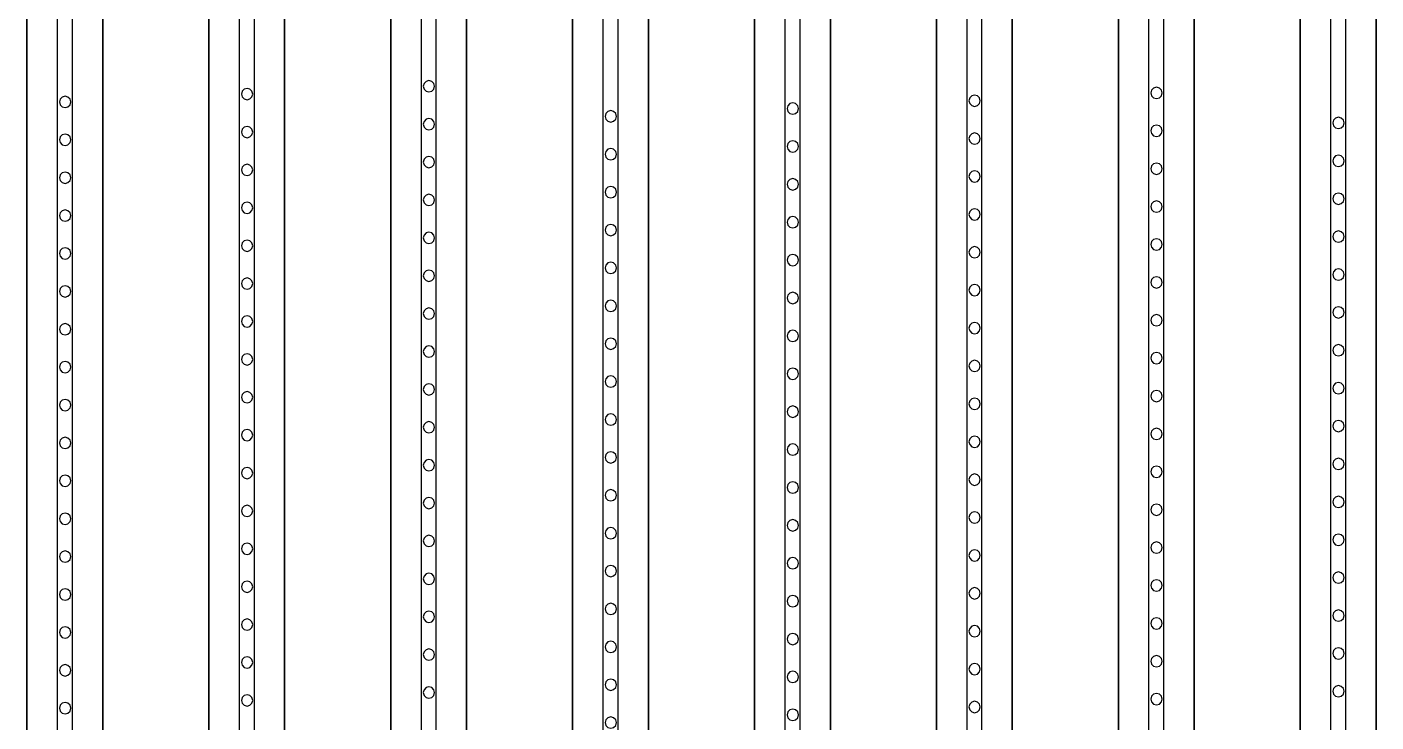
# Model space of a CAD drawing. Header units: metres. Extents: x -1550 to 1550, y -904 to 26100.
# Drawn here: x -382 to -204, y 6370.7 to 6462.4 of the extents above; entities that cross this region are included whole.
import ezdxf

# ---------------------------------------------------------------- set-up
doc = ezdxf.new("R2010")
doc.units = ezdxf.units.M
for name, color, linetype in [('Metal', 4, 'CONTINUOUS'), ('pattern_ionp', 7, 'CONTINUOUS'), ('Polyimide', 3, 'CONTINUOUS'), ('Polyimide_Negative', 5, 'CONTINUOUS')]:
    doc.layers.add(name, color=color, linetype=linetype)

msp = doc.modelspace()

# ---------------------------------------------------------------- linework, layer by layer
at = {"layer": 'Metal'}
for points in [[(-376, 3691.04), (-376, 11993.5), (-378, 11993.5), (-378, 11993.5), (-378, 3691.04)], [(-352, 3437.07), (-352, 11993.5), (-354, 11993.5), (-354, 11993.5), (-354, 3437.07)], [(-328, 3183.1), (-328, 11993.5), (-330, 11993.5), (-330, 11993.5), (-330, 3183.1)], [(-304, 2929.13), (-304, 11993.5), (-306, 11993.5), (-306, 11993.5), (-306, 2929.13)], [(-280, 2675.17), (-280, 11993.5), (-282, 11993.5), (-282, 11993.5), (-282, 2675.17)], [(-256, 2421.2), (-256, 11993.5), (-258, 11993.5), (-258, 11993.5), (-258, 2421.2)], [(-232, 2167.23), (-232, 11993.5), (-234, 11993.5), (-234, 11993.5), (-234, 2167.23)], [(-208, 1913.26), (-208, 11993.5), (-210, 11993.5), (-210, 11993.5), (-210, 1913.26)]]:
    msp.add_lwpolyline(points, dxfattribs=at)
at = {"layer": 'pattern_ionp'}
for points in [[(-328.21, 6454.55), (-328.31, 6454.92), (-328.59, 6455.2), (-328.96, 6455.3), (-329.34, 6455.2), (-329.61, 6454.92), (-329.71, 6454.55), (-329.61, 6454.17), (-329.34, 6453.9), (-328.96, 6453.8), (-328.59, 6453.9), (-328.31, 6454.17), (-328.21, 6454.55)], [(-232.21, 6453.67), (-232.31, 6454.05), (-232.59, 6454.32), (-232.96, 6454.42), (-233.34, 6454.32), (-233.61, 6454.05), (-233.71, 6453.67), (-233.61, 6453.3), (-233.34, 6453.02), (-232.96, 6452.92), (-232.59, 6453.02), (-232.31, 6453.3), (-232.21, 6453.67)], [(-376.21, 6452.48), (-376.31, 6452.86), (-376.59, 6453.13), (-376.96, 6453.23), (-377.34, 6453.13), (-377.61, 6452.86), (-377.71, 6452.48), (-377.61, 6452.11), (-377.34, 6451.83), (-376.96, 6451.73), (-376.59, 6451.83), (-376.31, 6452.11), (-376.21, 6452.48)], [(-352.21, 6453.51), (-352.31, 6453.89), (-352.59, 6454.16), (-352.96, 6454.26), (-353.34, 6454.16), (-353.61, 6453.89), (-353.71, 6453.51), (-353.61, 6453.14), (-353.34, 6452.87), (-352.96, 6452.76), (-352.59, 6452.87), (-352.31, 6453.14), (-352.21, 6453.51)], [(-256.21, 6452.64), (-256.31, 6453.02), (-256.59, 6453.29), (-256.96, 6453.39), (-257.34, 6453.29), (-257.61, 6453.02), (-257.71, 6452.64), (-257.61, 6452.27), (-257.34, 6451.99), (-256.96, 6451.89), (-256.59, 6451.99), (-256.31, 6452.27), (-256.21, 6452.64)], [(-304.21, 6450.58), (-304.31, 6450.95), (-304.59, 6451.23), (-304.96, 6451.33), (-305.34, 6451.23), (-305.61, 6450.95), (-305.71, 6450.58), (-305.61, 6450.2), (-305.34, 6449.93), (-304.96, 6449.83), (-304.59, 6449.93), (-304.31, 6450.2), (-304.21, 6450.58)], [(-280.21, 6451.61), (-280.31, 6451.98), (-280.59, 6452.26), (-280.96, 6452.36), (-281.34, 6452.26), (-281.61, 6451.98), (-281.71, 6451.61), (-281.61, 6451.23), (-281.34, 6450.96), (-280.96, 6450.86), (-280.59, 6450.96), (-280.31, 6451.23), (-280.21, 6451.61)], [(-352.21, 6448.51), (-352.31, 6448.89), (-352.59, 6449.16), (-352.96, 6449.26), (-353.34, 6449.16), (-353.61, 6448.89), (-353.71, 6448.51), (-353.61, 6448.14), (-353.34, 6447.87), (-352.96, 6447.76), (-352.59, 6447.87), (-352.31, 6448.14), (-352.21, 6448.51)], [(-328.21, 6449.55), (-328.31, 6449.92), (-328.59, 6450.2), (-328.96, 6450.3), (-329.34, 6450.2), (-329.61, 6449.92), (-329.71, 6449.55), (-329.61, 6449.17), (-329.34, 6448.9), (-328.96, 6448.8), (-328.59, 6448.9), (-328.31, 6449.17), (-328.21, 6449.55)], [(-232.21, 6448.67), (-232.31, 6449.05), (-232.59, 6449.32), (-232.96, 6449.42), (-233.34, 6449.32), (-233.61, 6449.05), (-233.71, 6448.67), (-233.61, 6448.3), (-233.34, 6448.02), (-232.96, 6447.92), (-232.59, 6448.02), (-232.31, 6448.3), (-232.21, 6448.67)], [(-208.21, 6449.71), (-208.31, 6450.08), (-208.59, 6450.35), (-208.96, 6450.46), (-209.34, 6450.35), (-209.61, 6450.08), (-209.71, 6449.71), (-209.61, 6449.33), (-209.34, 6449.06), (-208.96, 6448.96), (-208.59, 6449.06), (-208.31, 6449.33), (-208.21, 6449.71)], [(-376.21, 6447.48), (-376.31, 6447.86), (-376.59, 6448.13), (-376.96, 6448.23), (-377.34, 6448.13), (-377.61, 6447.86), (-377.71, 6447.48), (-377.61, 6447.11), (-377.34, 6446.83), (-376.96, 6446.73), (-376.59, 6446.83), (-376.31, 6447.11), (-376.21, 6447.48)], [(-280.21, 6446.61), (-280.31, 6446.98), (-280.59, 6447.26), (-280.96, 6447.36), (-281.34, 6447.26), (-281.61, 6446.98), (-281.71, 6446.61), (-281.61, 6446.23), (-281.34, 6445.96), (-280.96, 6445.86), (-280.59, 6445.96), (-280.31, 6446.23), (-280.21, 6446.61)], [(-256.21, 6447.64), (-256.31, 6448.02), (-256.59, 6448.29), (-256.96, 6448.39), (-257.34, 6448.29), (-257.61, 6448.02), (-257.71, 6447.64), (-257.61, 6447.27), (-257.34, 6446.99), (-256.96, 6446.89), (-256.59, 6446.99), (-256.31, 6447.27), (-256.21, 6447.64)], [(-304.21, 6445.58), (-304.31, 6445.95), (-304.59, 6446.23), (-304.96, 6446.33), (-305.34, 6446.23), (-305.61, 6445.95), (-305.71, 6445.58), (-305.61, 6445.2), (-305.34, 6444.93), (-304.96, 6444.83), (-304.59, 6444.93), (-304.31, 6445.2), (-304.21, 6445.58)], [(-208.21, 6444.71), (-208.31, 6445.08), (-208.59, 6445.35), (-208.96, 6445.46), (-209.34, 6445.35), (-209.61, 6445.08), (-209.71, 6444.71), (-209.61, 6444.33), (-209.34, 6444.06), (-208.96, 6443.96), (-208.59, 6444.06), (-208.31, 6444.33), (-208.21, 6444.71)], [(-352.21, 6443.51), (-352.31, 6443.89), (-352.59, 6444.16), (-352.96, 6444.26), (-353.34, 6444.16), (-353.61, 6443.89), (-353.71, 6443.51), (-353.61, 6443.14), (-353.34, 6442.87), (-352.96, 6442.76), (-352.59, 6442.87), (-352.31, 6443.14), (-352.21, 6443.51)], [(-328.21, 6444.55), (-328.31, 6444.92), (-328.59, 6445.2), (-328.96, 6445.3), (-329.34, 6445.2), (-329.61, 6444.92), (-329.71, 6444.55), (-329.61, 6444.17), (-329.34, 6443.9), (-328.96, 6443.8), (-328.59, 6443.9), (-328.31, 6444.17), (-328.21, 6444.55)], [(-232.21, 6443.67), (-232.31, 6444.05), (-232.59, 6444.32), (-232.96, 6444.42), (-233.34, 6444.32), (-233.61, 6444.05), (-233.71, 6443.67), (-233.61, 6443.3), (-233.34, 6443.02), (-232.96, 6442.92), (-232.59, 6443.02), (-232.31, 6443.3), (-232.21, 6443.67)], [(-376.21, 6442.48), (-376.31, 6442.86), (-376.59, 6443.13), (-376.96, 6443.23), (-377.34, 6443.13), (-377.61, 6442.86), (-377.71, 6442.48), (-377.61, 6442.11), (-377.34, 6441.83), (-376.96, 6441.73), (-376.59, 6441.83), (-376.31, 6442.11), (-376.21, 6442.48)], [(-280.21, 6441.61), (-280.31, 6441.98), (-280.59, 6442.26), (-280.96, 6442.36), (-281.34, 6442.26), (-281.61, 6441.98), (-281.71, 6441.61), (-281.61, 6441.23), (-281.34, 6440.96), (-280.96, 6440.86), (-280.59, 6440.96), (-280.31, 6441.23), (-280.21, 6441.61)], [(-256.21, 6442.64), (-256.31, 6443.02), (-256.59, 6443.29), (-256.96, 6443.39), (-257.34, 6443.29), (-257.61, 6443.02), (-257.71, 6442.64), (-257.61, 6442.27), (-257.34, 6441.99), (-256.96, 6441.89), (-256.59, 6441.99), (-256.31, 6442.27), (-256.21, 6442.64)], [(-328.21, 6439.55), (-328.31, 6439.92), (-328.59, 6440.2), (-328.96, 6440.3), (-329.34, 6440.2), (-329.61, 6439.92), (-329.71, 6439.55), (-329.61, 6439.17), (-329.34, 6438.9), (-328.96, 6438.8), (-328.59, 6438.9), (-328.31, 6439.17), (-328.21, 6439.55)], [(-304.21, 6440.58), (-304.31, 6440.95), (-304.59, 6441.23), (-304.96, 6441.33), (-305.34, 6441.23), (-305.61, 6440.95), (-305.71, 6440.58), (-305.61, 6440.2), (-305.34, 6439.93), (-304.96, 6439.83), (-304.59, 6439.93), (-304.31, 6440.2), (-304.21, 6440.58)], [(-208.21, 6439.71), (-208.31, 6440.08), (-208.59, 6440.35), (-208.96, 6440.46), (-209.34, 6440.35), (-209.61, 6440.08), (-209.71, 6439.71), (-209.61, 6439.33), (-209.34, 6439.06), (-208.96, 6438.96), (-208.59, 6439.06), (-208.31, 6439.33), (-208.21, 6439.71)], [(-352.21, 6438.51), (-352.31, 6438.89), (-352.59, 6439.16), (-352.96, 6439.26), (-353.34, 6439.16), (-353.61, 6438.89), (-353.71, 6438.51), (-353.61, 6438.14), (-353.34, 6437.87), (-352.96, 6437.76), (-352.59, 6437.87), (-352.31, 6438.14), (-352.21, 6438.51)], [(-256.21, 6437.64), (-256.31, 6438.02), (-256.59, 6438.29), (-256.96, 6438.39), (-257.34, 6438.29), (-257.61, 6438.02), (-257.71, 6437.64), (-257.61, 6437.27), (-257.34, 6436.99), (-256.96, 6436.89), (-256.59, 6436.99), (-256.31, 6437.27), (-256.21, 6437.64)], [(-232.21, 6438.67), (-232.31, 6439.05), (-232.59, 6439.32), (-232.96, 6439.42), (-233.34, 6439.32), (-233.61, 6439.05), (-233.71, 6438.67), (-233.61, 6438.3), (-233.34, 6438.02), (-232.96, 6437.92), (-232.59, 6438.02), (-232.31, 6438.3), (-232.21, 6438.67)], [(-376.21, 6437.48), (-376.31, 6437.86), (-376.59, 6438.13), (-376.96, 6438.23), (-377.34, 6438.13), (-377.61, 6437.86), (-377.71, 6437.48), (-377.61, 6437.11), (-377.34, 6436.83), (-376.96, 6436.73), (-376.59, 6436.83), (-376.31, 6437.11), (-376.21, 6437.48)], [(-280.21, 6436.61), (-280.31, 6436.98), (-280.59, 6437.26), (-280.96, 6437.36), (-281.34, 6437.26), (-281.61, 6436.98), (-281.71, 6436.61), (-281.61, 6436.23), (-281.34, 6435.96), (-280.96, 6435.86), (-280.59, 6435.96), (-280.31, 6436.23), (-280.21, 6436.61)], [(-328.21, 6434.55), (-328.31, 6434.92), (-328.59, 6435.2), (-328.96, 6435.3), (-329.34, 6435.2), (-329.61, 6434.92), (-329.71, 6434.55), (-329.61, 6434.17), (-329.34, 6433.9), (-328.96, 6433.8), (-328.59, 6433.9), (-328.31, 6434.17), (-328.21, 6434.55)], [(-304.21, 6435.58), (-304.31, 6435.95), (-304.59, 6436.23), (-304.96, 6436.33), (-305.34, 6436.23), (-305.61, 6435.95), (-305.71, 6435.58), (-305.61, 6435.2), (-305.34, 6434.93), (-304.96, 6434.83), (-304.59, 6434.93), (-304.31, 6435.2), (-304.21, 6435.58)], [(-208.21, 6434.71), (-208.31, 6435.08), (-208.59, 6435.35), (-208.96, 6435.46), (-209.34, 6435.35), (-209.61, 6435.08), (-209.71, 6434.71), (-209.61, 6434.33), (-209.34, 6434.06), (-208.96, 6433.96), (-208.59, 6434.06), (-208.31, 6434.33), (-208.21, 6434.71)], [(-376.21, 6432.48), (-376.31, 6432.86), (-376.59, 6433.13), (-376.96, 6433.23), (-377.34, 6433.13), (-377.61, 6432.86), (-377.71, 6432.48), (-377.61, 6432.11), (-377.34, 6431.83), (-376.96, 6431.73), (-376.59, 6431.83), (-376.31, 6432.11), (-376.21, 6432.48)], [(-352.21, 6433.51), (-352.31, 6433.89), (-352.59, 6434.16), (-352.96, 6434.26), (-353.34, 6434.16), (-353.61, 6433.89), (-353.71, 6433.51), (-353.61, 6433.14), (-353.34, 6432.87), (-352.96, 6432.76), (-352.59, 6432.87), (-352.31, 6433.14), (-352.21, 6433.51)], [(-256.21, 6432.64), (-256.31, 6433.02), (-256.59, 6433.29), (-256.96, 6433.39), (-257.34, 6433.29), (-257.61, 6433.02), (-257.71, 6432.64), (-257.61, 6432.27), (-257.34, 6431.99), (-256.96, 6431.89), (-256.59, 6431.99), (-256.31, 6432.27), (-256.21, 6432.64)], [(-232.21, 6433.67), (-232.31, 6434.05), (-232.59, 6434.32), (-232.96, 6434.42), (-233.34, 6434.32), (-233.61, 6434.05), (-233.71, 6433.67), (-233.61, 6433.3), (-233.34, 6433.02), (-232.96, 6432.92), (-232.59, 6433.02), (-232.31, 6433.3), (-232.21, 6433.67)], [(-304.21, 6430.58), (-304.31, 6430.95), (-304.59, 6431.23), (-304.96, 6431.33), (-305.34, 6431.23), (-305.61, 6430.95), (-305.71, 6430.58), (-305.61, 6430.2), (-305.34, 6429.93), (-304.96, 6429.83), (-304.59, 6429.93), (-304.31, 6430.2), (-304.21, 6430.58)], [(-280.21, 6431.61), (-280.31, 6431.98), (-280.59, 6432.26), (-280.96, 6432.36), (-281.34, 6432.26), (-281.61, 6431.98), (-281.71, 6431.61), (-281.61, 6431.23), (-281.34, 6430.96), (-280.96, 6430.86), (-280.59, 6430.96), (-280.31, 6431.23), (-280.21, 6431.61)], [(-328.21, 6429.55), (-328.31, 6429.92), (-328.59, 6430.2), (-328.96, 6430.3), (-329.34, 6430.2), (-329.61, 6429.92), (-329.71, 6429.55), (-329.61, 6429.17), (-329.34, 6428.9), (-328.96, 6428.8), (-328.59, 6428.9), (-328.31, 6429.17), (-328.21, 6429.55)], [(-232.21, 6428.67), (-232.31, 6429.05), (-232.59, 6429.32), (-232.96, 6429.42), (-233.34, 6429.32), (-233.61, 6429.05), (-233.71, 6428.67), (-233.61, 6428.3), (-233.34, 6428.02), (-232.96, 6427.92), (-232.59, 6428.02), (-232.31, 6428.3), (-232.21, 6428.67)], [(-208.21, 6429.71), (-208.31, 6430.08), (-208.59, 6430.35), (-208.96, 6430.46), (-209.34, 6430.35), (-209.61, 6430.08), (-209.71, 6429.71), (-209.61, 6429.33), (-209.34, 6429.06), (-208.96, 6428.96), (-208.59, 6429.06), (-208.31, 6429.33), (-208.21, 6429.71)], [(-376.21, 6427.48), (-376.31, 6427.86), (-376.59, 6428.13), (-376.96, 6428.23), (-377.34, 6428.13), (-377.61, 6427.86), (-377.71, 6427.48), (-377.61, 6427.11), (-377.34, 6426.83), (-376.96, 6426.73), (-376.59, 6426.83), (-376.31, 6427.11), (-376.21, 6427.48)], [(-352.21, 6428.51), (-352.31, 6428.89), (-352.59, 6429.16), (-352.96, 6429.26), (-353.34, 6429.16), (-353.61, 6428.89), (-353.71, 6428.51), (-353.61, 6428.14), (-353.34, 6427.87), (-352.96, 6427.76), (-352.59, 6427.87), (-352.31, 6428.14), (-352.21, 6428.51)], [(-256.21, 6427.64), (-256.31, 6428.02), (-256.59, 6428.29), (-256.96, 6428.39), (-257.34, 6428.29), (-257.61, 6428.02), (-257.71, 6427.64), (-257.61, 6427.27), (-257.34, 6426.99), (-256.96, 6426.89), (-256.59, 6426.99), (-256.31, 6427.27), (-256.21, 6427.64)], [(-304.21, 6425.58), (-304.31, 6425.95), (-304.59, 6426.23), (-304.96, 6426.33), (-305.34, 6426.23), (-305.61, 6425.95), (-305.71, 6425.58), (-305.61, 6425.2), (-305.34, 6424.93), (-304.96, 6424.83), (-304.59, 6424.93), (-304.31, 6425.2), (-304.21, 6425.58)], [(-280.21, 6426.61), (-280.31, 6426.98), (-280.59, 6427.26), (-280.96, 6427.36), (-281.34, 6427.26), (-281.61, 6426.98), (-281.71, 6426.61), (-281.61, 6426.23), (-281.34, 6425.96), (-280.96, 6425.86), (-280.59, 6425.96), (-280.31, 6426.23), (-280.21, 6426.61)], [(-352.21, 6423.51), (-352.31, 6423.89), (-352.59, 6424.16), (-352.96, 6424.26), (-353.34, 6424.16), (-353.61, 6423.89), (-353.71, 6423.51), (-353.61, 6423.14), (-353.34, 6422.87), (-352.96, 6422.76), (-352.59, 6422.87), (-352.31, 6423.14), (-352.21, 6423.51)], [(-328.21, 6424.55), (-328.31, 6424.92), (-328.59, 6425.2), (-328.96, 6425.3), (-329.34, 6425.2), (-329.61, 6424.92), (-329.71, 6424.55), (-329.61, 6424.17), (-329.34, 6423.9), (-328.96, 6423.8), (-328.59, 6423.9), (-328.31, 6424.17), (-328.21, 6424.55)], [(-232.21, 6423.67), (-232.31, 6424.05), (-232.59, 6424.32), (-232.96, 6424.42), (-233.34, 6424.32), (-233.61, 6424.05), (-233.71, 6423.67), (-233.61, 6423.3), (-233.34, 6423.02), (-232.96, 6422.92), (-232.59, 6423.02), (-232.31, 6423.3), (-232.21, 6423.67)], [(-208.21, 6424.71), (-208.31, 6425.08), (-208.59, 6425.35), (-208.96, 6425.46), (-209.34, 6425.35), (-209.61, 6425.08), (-209.71, 6424.71), (-209.61, 6424.33), (-209.34, 6424.06), (-208.96, 6423.96), (-208.59, 6424.06), (-208.31, 6424.33), (-208.21, 6424.71)], [(-376.21, 6422.48), (-376.31, 6422.86), (-376.59, 6423.13), (-376.96, 6423.23), (-377.34, 6423.13), (-377.61, 6422.86), (-377.71, 6422.48), (-377.61, 6422.11), (-377.34, 6421.83), (-376.96, 6421.73), (-376.59, 6421.83), (-376.31, 6422.11), (-376.21, 6422.48)], [(-280.21, 6421.61), (-280.31, 6421.98), (-280.59, 6422.26), (-280.96, 6422.36), (-281.34, 6422.26), (-281.61, 6421.98), (-281.71, 6421.61), (-281.61, 6421.23), (-281.34, 6420.96), (-280.96, 6420.86), (-280.59, 6420.96), (-280.31, 6421.23), (-280.21, 6421.61)], [(-256.21, 6422.64), (-256.31, 6423.02), (-256.59, 6423.29), (-256.96, 6423.39), (-257.34, 6423.29), (-257.61, 6423.02), (-257.71, 6422.64), (-257.61, 6422.27), (-257.34, 6421.99), (-256.96, 6421.89), (-256.59, 6421.99), (-256.31, 6422.27), (-256.21, 6422.64)], [(-304.21, 6420.58), (-304.31, 6420.95), (-304.59, 6421.23), (-304.96, 6421.33), (-305.34, 6421.23), (-305.61, 6420.95), (-305.71, 6420.58), (-305.61, 6420.2), (-305.34, 6419.93), (-304.96, 6419.83), (-304.59, 6419.93), (-304.31, 6420.2), (-304.21, 6420.58)], [(-352.21, 6418.51), (-352.31, 6418.89), (-352.59, 6419.16), (-352.96, 6419.26), (-353.34, 6419.16), (-353.61, 6418.89), (-353.71, 6418.51), (-353.61, 6418.14), (-353.34, 6417.87), (-352.96, 6417.76), (-352.59, 6417.87), (-352.31, 6418.14), (-352.21, 6418.51)], [(-328.21, 6419.55), (-328.31, 6419.92), (-328.59, 6420.2), (-328.96, 6420.3), (-329.34, 6420.2), (-329.61, 6419.92), (-329.71, 6419.55), (-329.61, 6419.17), (-329.34, 6418.9), (-328.96, 6418.8), (-328.59, 6418.9), (-328.31, 6419.17), (-328.21, 6419.55)], [(-232.21, 6418.67), (-232.31, 6419.05), (-232.59, 6419.32), (-232.96, 6419.42), (-233.34, 6419.32), (-233.61, 6419.05), (-233.71, 6418.67), (-233.61, 6418.3), (-233.34, 6418.02), (-232.96, 6417.92), (-232.59, 6418.02), (-232.31, 6418.3), (-232.21, 6418.67)], [(-208.21, 6419.71), (-208.31, 6420.08), (-208.59, 6420.35), (-208.96, 6420.46), (-209.34, 6420.35), (-209.61, 6420.08), (-209.71, 6419.71), (-209.61, 6419.33), (-209.34, 6419.06), (-208.96, 6418.96), (-208.59, 6419.06), (-208.31, 6419.33), (-208.21, 6419.71)], [(-376.21, 6417.48), (-376.31, 6417.86), (-376.59, 6418.13), (-376.96, 6418.23), (-377.34, 6418.13), (-377.61, 6417.86), (-377.71, 6417.48), (-377.61, 6417.11), (-377.34, 6416.83), (-376.96, 6416.73), (-376.59, 6416.83), (-376.31, 6417.11), (-376.21, 6417.48)], [(-280.21, 6416.61), (-280.31, 6416.98), (-280.59, 6417.26), (-280.96, 6417.36), (-281.34, 6417.26), (-281.61, 6416.98), (-281.71, 6416.61), (-281.61, 6416.23), (-281.34, 6415.96), (-280.96, 6415.86), (-280.59, 6415.96), (-280.31, 6416.23), (-280.21, 6416.61)], [(-256.21, 6417.64), (-256.31, 6418.02), (-256.59, 6418.29), (-256.96, 6418.39), (-257.34, 6418.29), (-257.61, 6418.02), (-257.71, 6417.64), (-257.61, 6417.27), (-257.34, 6416.99), (-256.96, 6416.89), (-256.59, 6416.99), (-256.31, 6417.27), (-256.21, 6417.64)], [(-328.21, 6414.55), (-328.31, 6414.92), (-328.59, 6415.2), (-328.96, 6415.3), (-329.34, 6415.2), (-329.61, 6414.92), (-329.71, 6414.55), (-329.61, 6414.17), (-329.34, 6413.9), (-328.96, 6413.8), (-328.59, 6413.9), (-328.31, 6414.17), (-328.21, 6414.55)], [(-304.21, 6415.58), (-304.31, 6415.95), (-304.59, 6416.23), (-304.96, 6416.33), (-305.34, 6416.23), (-305.61, 6415.95), (-305.71, 6415.58), (-305.61, 6415.2), (-305.34, 6414.93), (-304.96, 6414.83), (-304.59, 6414.93), (-304.31, 6415.2), (-304.21, 6415.58)], [(-208.21, 6414.71), (-208.31, 6415.08), (-208.59, 6415.35), (-208.96, 6415.46), (-209.34, 6415.35), (-209.61, 6415.08), (-209.71, 6414.71), (-209.61, 6414.33), (-209.34, 6414.06), (-208.96, 6413.96), (-208.59, 6414.06), (-208.31, 6414.33), (-208.21, 6414.71)], [(-352.21, 6413.51), (-352.31, 6413.89), (-352.59, 6414.16), (-352.96, 6414.26), (-353.34, 6414.16), (-353.61, 6413.89), (-353.71, 6413.51), (-353.61, 6413.14), (-353.34, 6412.87), (-352.96, 6412.76), (-352.59, 6412.87), (-352.31, 6413.14), (-352.21, 6413.51)], [(-256.21, 6412.64), (-256.31, 6413.02), (-256.59, 6413.29), (-256.96, 6413.39), (-257.34, 6413.29), (-257.61, 6413.02), (-257.71, 6412.64), (-257.61, 6412.27), (-257.34, 6411.99), (-256.96, 6411.89), (-256.59, 6411.99), (-256.31, 6412.27), (-256.21, 6412.64)], [(-232.21, 6413.67), (-232.31, 6414.05), (-232.59, 6414.32), (-232.96, 6414.42), (-233.34, 6414.32), (-233.61, 6414.05), (-233.71, 6413.67), (-233.61, 6413.3), (-233.34, 6413.02), (-232.96, 6412.92), (-232.59, 6413.02), (-232.31, 6413.3), (-232.21, 6413.67)], [(-376.21, 6412.48), (-376.31, 6412.86), (-376.59, 6413.13), (-376.96, 6413.23), (-377.34, 6413.13), (-377.61, 6412.86), (-377.71, 6412.48), (-377.61, 6412.11), (-377.34, 6411.83), (-376.96, 6411.73), (-376.59, 6411.83), (-376.31, 6412.11), (-376.21, 6412.48)], [(-280.21, 6411.61), (-280.31, 6411.98), (-280.59, 6412.26), (-280.96, 6412.36), (-281.34, 6412.26), (-281.61, 6411.98), (-281.71, 6411.61), (-281.61, 6411.23), (-281.34, 6410.96), (-280.96, 6410.86), (-280.59, 6410.96), (-280.31, 6411.23), (-280.21, 6411.61)], [(-328.21, 6409.55), (-328.31, 6409.92), (-328.59, 6410.2), (-328.96, 6410.3), (-329.34, 6410.2), (-329.61, 6409.92), (-329.71, 6409.55), (-329.61, 6409.17), (-329.34, 6408.9), (-328.96, 6408.8), (-328.59, 6408.9), (-328.31, 6409.17), (-328.21, 6409.55)], [(-304.21, 6410.58), (-304.31, 6410.95), (-304.59, 6411.23), (-304.96, 6411.33), (-305.34, 6411.23), (-305.61, 6410.95), (-305.71, 6410.58), (-305.61, 6410.2), (-305.34, 6409.93), (-304.96, 6409.83), (-304.59, 6409.93), (-304.31, 6410.2), (-304.21, 6410.58)], [(-208.21, 6409.71), (-208.31, 6410.08), (-208.59, 6410.35), (-208.96, 6410.46), (-209.34, 6410.35), (-209.61, 6410.08), (-209.71, 6409.71), (-209.61, 6409.33), (-209.34, 6409.06), (-208.96, 6408.96), (-208.59, 6409.06), (-208.31, 6409.33), (-208.21, 6409.71)], [(-376.21, 6407.48), (-376.31, 6407.86), (-376.59, 6408.13), (-376.96, 6408.23), (-377.34, 6408.13), (-377.61, 6407.86), (-377.71, 6407.48), (-377.61, 6407.11), (-377.34, 6406.83), (-376.96, 6406.73), (-376.59, 6406.83), (-376.31, 6407.11), (-376.21, 6407.48)], [(-352.21, 6408.51), (-352.31, 6408.89), (-352.59, 6409.16), (-352.96, 6409.26), (-353.34, 6409.16), (-353.61, 6408.89), (-353.71, 6408.51), (-353.61, 6408.14), (-353.34, 6407.87), (-352.96, 6407.76), (-352.59, 6407.87), (-352.31, 6408.14), (-352.21, 6408.51)], [(-256.21, 6407.64), (-256.31, 6408.02), (-256.59, 6408.29), (-256.96, 6408.39), (-257.34, 6408.29), (-257.61, 6408.02), (-257.71, 6407.64), (-257.61, 6407.27), (-257.34, 6406.99), (-256.96, 6406.89), (-256.59, 6406.99), (-256.31, 6407.27), (-256.21, 6407.64)], [(-232.21, 6408.67), (-232.31, 6409.05), (-232.59, 6409.32), (-232.96, 6409.42), (-233.34, 6409.32), (-233.61, 6409.05), (-233.71, 6408.67), (-233.61, 6408.3), (-233.34, 6408.02), (-232.96, 6407.92), (-232.59, 6408.02), (-232.31, 6408.3), (-232.21, 6408.67)], [(-304.21, 6405.58), (-304.31, 6405.95), (-304.59, 6406.23), (-304.96, 6406.33), (-305.34, 6406.23), (-305.61, 6405.95), (-305.71, 6405.58), (-305.61, 6405.2), (-305.34, 6404.93), (-304.96, 6404.83), (-304.59, 6404.93), (-304.31, 6405.2), (-304.21, 6405.58)], [(-280.21, 6406.61), (-280.31, 6406.98), (-280.59, 6407.26), (-280.96, 6407.36), (-281.34, 6407.26), (-281.61, 6406.98), (-281.71, 6406.61), (-281.61, 6406.23), (-281.34, 6405.96), (-280.96, 6405.86), (-280.59, 6405.96), (-280.31, 6406.23), (-280.21, 6406.61)], [(-328.21, 6404.55), (-328.31, 6404.92), (-328.59, 6405.2), (-328.96, 6405.3), (-329.34, 6405.2), (-329.61, 6404.92), (-329.71, 6404.55), (-329.61, 6404.17), (-329.34, 6403.9), (-328.96, 6403.8), (-328.59, 6403.9), (-328.31, 6404.17), (-328.21, 6404.55)], [(-208.21, 6404.71), (-208.31, 6405.08), (-208.59, 6405.35), (-208.96, 6405.46), (-209.34, 6405.35), (-209.61, 6405.08), (-209.71, 6404.71), (-209.61, 6404.33), (-209.34, 6404.06), (-208.96, 6403.96), (-208.59, 6404.06), (-208.31, 6404.33), (-208.21, 6404.71)], [(-376.21, 6402.48), (-376.31, 6402.86), (-376.59, 6403.13), (-376.96, 6403.23), (-377.34, 6403.13), (-377.61, 6402.86), (-377.71, 6402.48), (-377.61, 6402.11), (-377.34, 6401.83), (-376.96, 6401.73), (-376.59, 6401.83), (-376.31, 6402.11), (-376.21, 6402.48)], [(-352.21, 6403.51), (-352.31, 6403.89), (-352.59, 6404.16), (-352.96, 6404.26), (-353.34, 6404.16), (-353.61, 6403.89), (-353.71, 6403.51), (-353.61, 6403.14), (-353.34, 6402.87), (-352.96, 6402.76), (-352.59, 6402.87), (-352.31, 6403.14), (-352.21, 6403.51)], [(-256.21, 6402.64), (-256.31, 6403.02), (-256.59, 6403.29), (-256.96, 6403.39), (-257.34, 6403.29), (-257.61, 6403.02), (-257.71, 6402.64), (-257.61, 6402.27), (-257.34, 6401.99), (-256.96, 6401.89), (-256.59, 6401.99), (-256.31, 6402.27), (-256.21, 6402.64)], [(-232.21, 6403.67), (-232.31, 6404.05), (-232.59, 6404.32), (-232.96, 6404.42), (-233.34, 6404.32), (-233.61, 6404.05), (-233.71, 6403.67), (-233.61, 6403.3), (-233.34, 6403.02), (-232.96, 6402.92), (-232.59, 6403.02), (-232.31, 6403.3), (-232.21, 6403.67)], [(-304.21, 6400.58), (-304.31, 6400.95), (-304.59, 6401.23), (-304.96, 6401.33), (-305.34, 6401.23), (-305.61, 6400.95), (-305.71, 6400.58), (-305.61, 6400.2), (-305.34, 6399.93), (-304.96, 6399.83), (-304.59, 6399.93), (-304.31, 6400.2), (-304.21, 6400.58)], [(-280.21, 6401.61), (-280.31, 6401.98), (-280.59, 6402.26), (-280.96, 6402.36), (-281.34, 6402.26), (-281.61, 6401.98), (-281.71, 6401.61), (-281.61, 6401.23), (-281.34, 6400.96), (-280.96, 6400.86), (-280.59, 6400.96), (-280.31, 6401.23), (-280.21, 6401.61)], [(-352.21, 6398.51), (-352.31, 6398.89), (-352.59, 6399.16), (-352.96, 6399.26), (-353.34, 6399.16), (-353.61, 6398.89), (-353.71, 6398.51), (-353.61, 6398.14), (-353.34, 6397.87), (-352.96, 6397.76), (-352.59, 6397.87), (-352.31, 6398.14), (-352.21, 6398.51)], [(-328.21, 6399.55), (-328.31, 6399.92), (-328.59, 6400.2), (-328.96, 6400.3), (-329.34, 6400.2), (-329.61, 6399.92), (-329.71, 6399.55), (-329.61, 6399.17), (-329.34, 6398.9), (-328.96, 6398.8), (-328.59, 6398.9), (-328.31, 6399.17), (-328.21, 6399.55)], [(-232.21, 6398.67), (-232.31, 6399.05), (-232.59, 6399.32), (-232.96, 6399.42), (-233.34, 6399.32), (-233.61, 6399.05), (-233.71, 6398.67), (-233.61, 6398.3), (-233.34, 6398.02), (-232.96, 6397.92), (-232.59, 6398.02), (-232.31, 6398.3), (-232.21, 6398.67)], [(-208.21, 6399.71), (-208.31, 6400.08), (-208.59, 6400.35), (-208.96, 6400.46), (-209.34, 6400.35), (-209.61, 6400.08), (-209.71, 6399.71), (-209.61, 6399.33), (-209.34, 6399.06), (-208.96, 6398.96), (-208.59, 6399.06), (-208.31, 6399.33), (-208.21, 6399.71)], [(-376.21, 6397.48), (-376.31, 6397.86), (-376.59, 6398.13), (-376.96, 6398.23), (-377.34, 6398.13), (-377.61, 6397.86), (-377.71, 6397.48), (-377.61, 6397.11), (-377.34, 6396.83), (-376.96, 6396.73), (-376.59, 6396.83), (-376.31, 6397.11), (-376.21, 6397.48)], [(-280.21, 6396.61), (-280.31, 6396.98), (-280.59, 6397.26), (-280.96, 6397.36), (-281.34, 6397.26), (-281.61, 6396.98), (-281.71, 6396.61), (-281.61, 6396.23), (-281.34, 6395.96), (-280.96, 6395.86), (-280.59, 6395.96), (-280.31, 6396.23), (-280.21, 6396.61)], [(-256.21, 6397.64), (-256.31, 6398.02), (-256.59, 6398.29), (-256.96, 6398.39), (-257.34, 6398.29), (-257.61, 6398.02), (-257.71, 6397.64), (-257.61, 6397.27), (-257.34, 6396.99), (-256.96, 6396.89), (-256.59, 6396.99), (-256.31, 6397.27), (-256.21, 6397.64)], [(-304.21, 6395.58), (-304.31, 6395.95), (-304.59, 6396.23), (-304.96, 6396.33), (-305.34, 6396.23), (-305.61, 6395.95), (-305.71, 6395.58), (-305.61, 6395.2), (-305.34, 6394.93), (-304.96, 6394.83), (-304.59, 6394.93), (-304.31, 6395.2), (-304.21, 6395.58)], [(-352.21, 6393.51), (-352.31, 6393.89), (-352.59, 6394.16), (-352.96, 6394.26), (-353.34, 6394.16), (-353.61, 6393.89), (-353.71, 6393.51), (-353.61, 6393.14), (-353.34, 6392.87), (-352.96, 6392.76), (-352.59, 6392.87), (-352.31, 6393.14), (-352.21, 6393.51)], [(-328.21, 6394.55), (-328.31, 6394.92), (-328.59, 6395.2), (-328.96, 6395.3), (-329.34, 6395.2), (-329.61, 6394.92), (-329.71, 6394.55), (-329.61, 6394.17), (-329.34, 6393.9), (-328.96, 6393.8), (-328.59, 6393.9), (-328.31, 6394.17), (-328.21, 6394.55)], [(-232.21, 6393.67), (-232.31, 6394.05), (-232.59, 6394.32), (-232.96, 6394.42), (-233.34, 6394.32), (-233.61, 6394.05), (-233.71, 6393.67), (-233.61, 6393.3), (-233.34, 6393.02), (-232.96, 6392.92), (-232.59, 6393.02), (-232.31, 6393.3), (-232.21, 6393.67)], [(-208.21, 6394.71), (-208.31, 6395.08), (-208.59, 6395.35), (-208.96, 6395.46), (-209.34, 6395.35), (-209.61, 6395.08), (-209.71, 6394.71), (-209.61, 6394.33), (-209.34, 6394.06), (-208.96, 6393.96), (-208.59, 6394.06), (-208.31, 6394.33), (-208.21, 6394.71)], [(-376.21, 6392.48), (-376.31, 6392.86), (-376.59, 6393.13), (-376.96, 6393.23), (-377.34, 6393.13), (-377.61, 6392.86), (-377.71, 6392.48), (-377.61, 6392.11), (-377.34, 6391.83), (-376.96, 6391.73), (-376.59, 6391.83), (-376.31, 6392.11), (-376.21, 6392.48)], [(-280.21, 6391.61), (-280.31, 6391.98), (-280.59, 6392.26), (-280.96, 6392.36), (-281.34, 6392.26), (-281.61, 6391.98), (-281.71, 6391.61), (-281.61, 6391.23), (-281.34, 6390.96), (-280.96, 6390.86), (-280.59, 6390.96), (-280.31, 6391.23), (-280.21, 6391.61)], [(-256.21, 6392.64), (-256.31, 6393.02), (-256.59, 6393.29), (-256.96, 6393.39), (-257.34, 6393.29), (-257.61, 6393.02), (-257.71, 6392.64), (-257.61, 6392.27), (-257.34, 6391.99), (-256.96, 6391.89), (-256.59, 6391.99), (-256.31, 6392.27), (-256.21, 6392.64)], [(-328.21, 6389.55), (-328.31, 6389.92), (-328.59, 6390.2), (-328.96, 6390.3), (-329.34, 6390.2), (-329.61, 6389.92), (-329.71, 6389.55), (-329.61, 6389.17), (-329.34, 6388.9), (-328.96, 6388.8), (-328.59, 6388.9), (-328.31, 6389.17), (-328.21, 6389.55)], [(-304.21, 6390.58), (-304.31, 6390.95), (-304.59, 6391.23), (-304.96, 6391.33), (-305.34, 6391.23), (-305.61, 6390.95), (-305.71, 6390.58), (-305.61, 6390.2), (-305.34, 6389.93), (-304.96, 6389.83), (-304.59, 6389.93), (-304.31, 6390.2), (-304.21, 6390.58)], [(-208.21, 6389.71), (-208.31, 6390.08), (-208.59, 6390.35), (-208.96, 6390.46), (-209.34, 6390.35), (-209.61, 6390.08), (-209.71, 6389.71), (-209.61, 6389.33), (-209.34, 6389.06), (-208.96, 6388.96), (-208.59, 6389.06), (-208.31, 6389.33), (-208.21, 6389.71)], [(-352.21, 6388.51), (-352.31, 6388.89), (-352.59, 6389.16), (-352.96, 6389.26), (-353.34, 6389.16), (-353.61, 6388.89), (-353.71, 6388.51), (-353.61, 6388.14), (-353.34, 6387.87), (-352.96, 6387.76), (-352.59, 6387.87), (-352.31, 6388.14), (-352.21, 6388.51)], [(-232.21, 6388.67), (-232.31, 6389.05), (-232.59, 6389.32), (-232.96, 6389.42), (-233.34, 6389.32), (-233.61, 6389.05), (-233.71, 6388.67), (-233.61, 6388.3), (-233.34, 6388.02), (-232.96, 6387.92), (-232.59, 6388.02), (-232.31, 6388.3), (-232.21, 6388.67)], [(-376.21, 6387.48), (-376.31, 6387.86), (-376.59, 6388.13), (-376.96, 6388.23), (-377.34, 6388.13), (-377.61, 6387.86), (-377.71, 6387.48), (-377.61, 6387.11), (-377.34, 6386.83), (-376.96, 6386.73), (-376.59, 6386.83), (-376.31, 6387.11), (-376.21, 6387.48)], [(-280.21, 6386.61), (-280.31, 6386.98), (-280.59, 6387.26), (-280.96, 6387.36), (-281.34, 6387.26), (-281.61, 6386.98), (-281.71, 6386.61), (-281.61, 6386.23), (-281.34, 6385.96), (-280.96, 6385.86), (-280.59, 6385.96), (-280.31, 6386.23), (-280.21, 6386.61)], [(-256.21, 6387.64), (-256.31, 6388.02), (-256.59, 6388.29), (-256.96, 6388.39), (-257.34, 6388.29), (-257.61, 6388.02), (-257.71, 6387.64), (-257.61, 6387.27), (-257.34, 6386.99), (-256.96, 6386.89), (-256.59, 6386.99), (-256.31, 6387.27), (-256.21, 6387.64)], [(-328.21, 6384.55), (-328.31, 6384.92), (-328.59, 6385.2), (-328.96, 6385.3), (-329.34, 6385.2), (-329.61, 6384.92), (-329.71, 6384.55), (-329.61, 6384.17), (-329.34, 6383.9), (-328.96, 6383.8), (-328.59, 6383.9), (-328.31, 6384.17), (-328.21, 6384.55)], [(-304.21, 6385.58), (-304.31, 6385.95), (-304.59, 6386.23), (-304.96, 6386.33), (-305.34, 6386.23), (-305.61, 6385.95), (-305.71, 6385.58), (-305.61, 6385.2), (-305.34, 6384.93), (-304.96, 6384.83), (-304.59, 6384.93), (-304.31, 6385.2), (-304.21, 6385.58)], [(-208.21, 6384.71), (-208.31, 6385.08), (-208.59, 6385.35), (-208.96, 6385.46), (-209.34, 6385.35), (-209.61, 6385.08), (-209.71, 6384.71), (-209.61, 6384.33), (-209.34, 6384.06), (-208.96, 6383.96), (-208.59, 6384.06), (-208.31, 6384.33), (-208.21, 6384.71)], [(-376.21, 6382.48), (-376.31, 6382.86), (-376.59, 6383.13), (-376.96, 6383.23), (-377.34, 6383.13), (-377.61, 6382.86), (-377.71, 6382.48), (-377.61, 6382.11), (-377.34, 6381.83), (-376.96, 6381.73), (-376.59, 6381.83), (-376.31, 6382.11), (-376.21, 6382.48)], [(-352.21, 6383.51), (-352.31, 6383.89), (-352.59, 6384.16), (-352.96, 6384.26), (-353.34, 6384.16), (-353.61, 6383.89), (-353.71, 6383.51), (-353.61, 6383.14), (-353.34, 6382.87), (-352.96, 6382.76), (-352.59, 6382.87), (-352.31, 6383.14), (-352.21, 6383.51)], [(-256.21, 6382.64), (-256.31, 6383.02), (-256.59, 6383.29), (-256.96, 6383.39), (-257.34, 6383.29), (-257.61, 6383.02), (-257.71, 6382.64), (-257.61, 6382.27), (-257.34, 6381.99), (-256.96, 6381.89), (-256.59, 6381.99), (-256.31, 6382.27), (-256.21, 6382.64)], [(-232.21, 6383.67), (-232.31, 6384.05), (-232.59, 6384.32), (-232.96, 6384.42), (-233.34, 6384.32), (-233.61, 6384.05), (-233.71, 6383.67), (-233.61, 6383.3), (-233.34, 6383.02), (-232.96, 6382.92), (-232.59, 6383.02), (-232.31, 6383.3), (-232.21, 6383.67)], [(-304.21, 6380.58), (-304.31, 6380.95), (-304.59, 6381.23), (-304.96, 6381.33), (-305.34, 6381.23), (-305.61, 6380.95), (-305.71, 6380.58), (-305.61, 6380.2), (-305.34, 6379.93), (-304.96, 6379.83), (-304.59, 6379.93), (-304.31, 6380.2), (-304.21, 6380.58)], [(-280.21, 6381.61), (-280.31, 6381.98), (-280.59, 6382.26), (-280.96, 6382.36), (-281.34, 6382.26), (-281.61, 6381.98), (-281.71, 6381.61), (-281.61, 6381.23), (-281.34, 6380.96), (-280.96, 6380.86), (-280.59, 6380.96), (-280.31, 6381.23), (-280.21, 6381.61)], [(-328.21, 6379.55), (-328.31, 6379.92), (-328.59, 6380.2), (-328.96, 6380.3), (-329.34, 6380.2), (-329.61, 6379.92), (-329.71, 6379.55), (-329.61, 6379.17), (-329.34, 6378.9), (-328.96, 6378.8), (-328.59, 6378.9), (-328.31, 6379.17), (-328.21, 6379.55)], [(-208.21, 6379.71), (-208.31, 6380.08), (-208.59, 6380.35), (-208.96, 6380.46), (-209.34, 6380.35), (-209.61, 6380.08), (-209.71, 6379.71), (-209.61, 6379.33), (-209.34, 6379.06), (-208.96, 6378.96), (-208.59, 6379.06), (-208.31, 6379.33), (-208.21, 6379.71)], [(-376.21, 6377.48), (-376.31, 6377.86), (-376.59, 6378.13), (-376.96, 6378.23), (-377.34, 6378.13), (-377.61, 6377.86), (-377.71, 6377.48), (-377.61, 6377.11), (-377.34, 6376.83), (-376.96, 6376.73), (-376.59, 6376.83), (-376.31, 6377.11), (-376.21, 6377.48)], [(-352.21, 6378.51), (-352.31, 6378.89), (-352.59, 6379.16), (-352.96, 6379.26), (-353.34, 6379.16), (-353.61, 6378.89), (-353.71, 6378.51), (-353.61, 6378.14), (-353.34, 6377.87), (-352.96, 6377.76), (-352.59, 6377.87), (-352.31, 6378.14), (-352.21, 6378.51)], [(-256.21, 6377.64), (-256.31, 6378.02), (-256.59, 6378.29), (-256.96, 6378.39), (-257.34, 6378.29), (-257.61, 6378.02), (-257.71, 6377.64), (-257.61, 6377.27), (-257.34, 6376.99), (-256.96, 6376.89), (-256.59, 6376.99), (-256.31, 6377.27), (-256.21, 6377.64)], [(-232.21, 6378.67), (-232.31, 6379.05), (-232.59, 6379.32), (-232.96, 6379.42), (-233.34, 6379.32), (-233.61, 6379.05), (-233.71, 6378.67), (-233.61, 6378.3), (-233.34, 6378.02), (-232.96, 6377.92), (-232.59, 6378.02), (-232.31, 6378.3), (-232.21, 6378.67)], [(-304.21, 6375.58), (-304.31, 6375.95), (-304.59, 6376.23), (-304.96, 6376.33), (-305.34, 6376.23), (-305.61, 6375.95), (-305.71, 6375.58), (-305.61, 6375.2), (-305.34, 6374.93), (-304.96, 6374.83), (-304.59, 6374.93), (-304.31, 6375.2), (-304.21, 6375.58)], [(-280.21, 6376.61), (-280.31, 6376.98), (-280.59, 6377.26), (-280.96, 6377.36), (-281.34, 6377.26), (-281.61, 6376.98), (-281.71, 6376.61), (-281.61, 6376.23), (-281.34, 6375.96), (-280.96, 6375.86), (-280.59, 6375.96), (-280.31, 6376.23), (-280.21, 6376.61)], [(-352.21, 6373.51), (-352.31, 6373.89), (-352.59, 6374.16), (-352.96, 6374.26), (-353.34, 6374.16), (-353.61, 6373.89), (-353.71, 6373.51), (-353.61, 6373.14), (-353.34, 6372.87), (-352.96, 6372.76), (-352.59, 6372.87), (-352.31, 6373.14), (-352.21, 6373.51)], [(-328.21, 6374.55), (-328.31, 6374.92), (-328.59, 6375.2), (-328.96, 6375.3), (-329.34, 6375.2), (-329.61, 6374.92), (-329.71, 6374.55), (-329.61, 6374.17), (-329.34, 6373.9), (-328.96, 6373.8), (-328.59, 6373.9), (-328.31, 6374.17), (-328.21, 6374.55)], [(-232.21, 6373.67), (-232.31, 6374.05), (-232.59, 6374.32), (-232.96, 6374.42), (-233.34, 6374.32), (-233.61, 6374.05), (-233.71, 6373.67), (-233.61, 6373.3), (-233.34, 6373.02), (-232.96, 6372.92), (-232.59, 6373.02), (-232.31, 6373.3), (-232.21, 6373.67)], [(-208.21, 6374.71), (-208.31, 6375.08), (-208.59, 6375.35), (-208.96, 6375.46), (-209.34, 6375.35), (-209.61, 6375.08), (-209.71, 6374.71), (-209.61, 6374.33), (-209.34, 6374.06), (-208.96, 6373.96), (-208.59, 6374.06), (-208.31, 6374.33), (-208.21, 6374.71)], [(-376.21, 6372.48), (-376.31, 6372.86), (-376.59, 6373.13), (-376.96, 6373.23), (-377.34, 6373.13), (-377.61, 6372.86), (-377.71, 6372.48), (-377.61, 6372.11), (-377.34, 6371.83), (-376.96, 6371.73), (-376.59, 6371.83), (-376.31, 6372.11), (-376.21, 6372.48)], [(-256.21, 6372.64), (-256.31, 6373.02), (-256.59, 6373.29), (-256.96, 6373.39), (-257.34, 6373.29), (-257.61, 6373.02), (-257.71, 6372.64), (-257.61, 6372.27), (-257.34, 6371.99), (-256.96, 6371.89), (-256.59, 6371.99), (-256.31, 6372.27), (-256.21, 6372.64)], [(-304.21, 6370.58), (-304.31, 6370.95), (-304.59, 6371.23), (-304.96, 6371.33), (-305.34, 6371.23), (-305.61, 6370.95), (-305.71, 6370.58), (-305.61, 6370.2), (-305.34, 6369.93), (-304.96, 6369.83), (-304.59, 6369.93), (-304.31, 6370.2), (-304.21, 6370.58)], [(-280.21, 6371.61), (-280.31, 6371.98), (-280.59, 6372.26), (-280.96, 6372.36), (-281.34, 6372.26), (-281.61, 6371.98), (-281.71, 6371.61), (-281.61, 6371.23), (-281.34, 6370.96), (-280.96, 6370.86), (-280.59, 6370.96), (-280.31, 6371.23), (-280.21, 6371.61)]]:
    msp.add_lwpolyline(points, close=True, dxfattribs=at)
at = {"layer": 'Polyimide'}
for points in [[(-382, 3695.04), (-382, 11978.5)], [(-372, 11978.5), (-372, 3695.04)], [(-358, 3441.07), (-358, 11978.5)], [(-348, 11978.5), (-348, 3441.07)], [(-334, 3187.1), (-334, 11978.5)], [(-324, 11978.5), (-324, 3187.1)], [(-310, 2933.13), (-310, 11978.5)], [(-300, 11978.5), (-300, 2933.13)], [(-286, 2679.17), (-286, 11978.5)], [(-276, 11978.5), (-276, 2679.17)], [(-262, 2425.2), (-262, 11978.5)], [(-252, 11978.5), (-252, 2425.2)], [(-238, 2171.23), (-238, 11978.5)], [(-228, 11978.5), (-228, 2171.23)], [(-214, 1917.26), (-214, 11978.5)], [(-204, 11978.5), (-204, 1917.26)]]:
    msp.add_lwpolyline(points, dxfattribs=at)
at = {"layer": 'Polyimide_Negative'}
for points in [[(-382, 11978.5), (-382, 3695.04)], [(-372, 3695.04), (-372, 11978.5)], [(-358, 11978.5), (-358, 3441.07)], [(-348, 3441.07), (-348, 11978.5)], [(-334, 11978.5), (-334, 3187.1)], [(-324, 3187.1), (-324, 11978.5)], [(-310, 11978.5), (-310, 2933.13)], [(-300, 2933.13), (-300, 11978.5)], [(-286, 11978.5), (-286, 2679.17)], [(-276, 2679.17), (-276, 11978.5)], [(-262, 11978.5), (-262, 2425.2)], [(-252, 2425.2), (-252, 11978.5)], [(-238, 11978.5), (-238, 2171.23)], [(-228, 2171.23), (-228, 11978.5)], [(-214, 11978.5), (-214, 1917.26)], [(-204, 1917.26), (-204, 11978.5)]]:
    msp.add_lwpolyline(points, dxfattribs=at)

doc.saveas('drawing.dxf')
